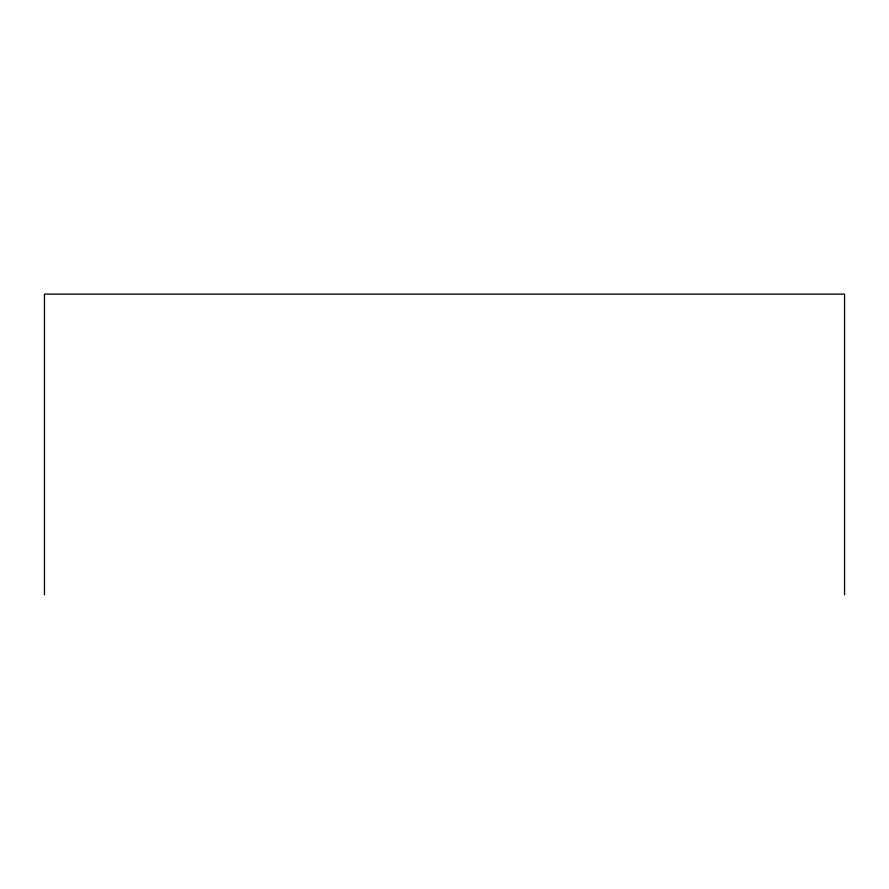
<?xml version="1.0" encoding="UTF-8"?>
<svg xmlns="http://www.w3.org/2000/svg" width="889" height="889" viewBox="0 0 889 889"><rect width="100%" height="100%" fill="white"/><g stroke="black" fill="none" stroke-linecap="round" stroke-linejoin="round"><path stroke-width="1.33" d="M844.55 594.885L844.55 294.115L44.45 294.115L44.45 594.885"/></g></svg>
